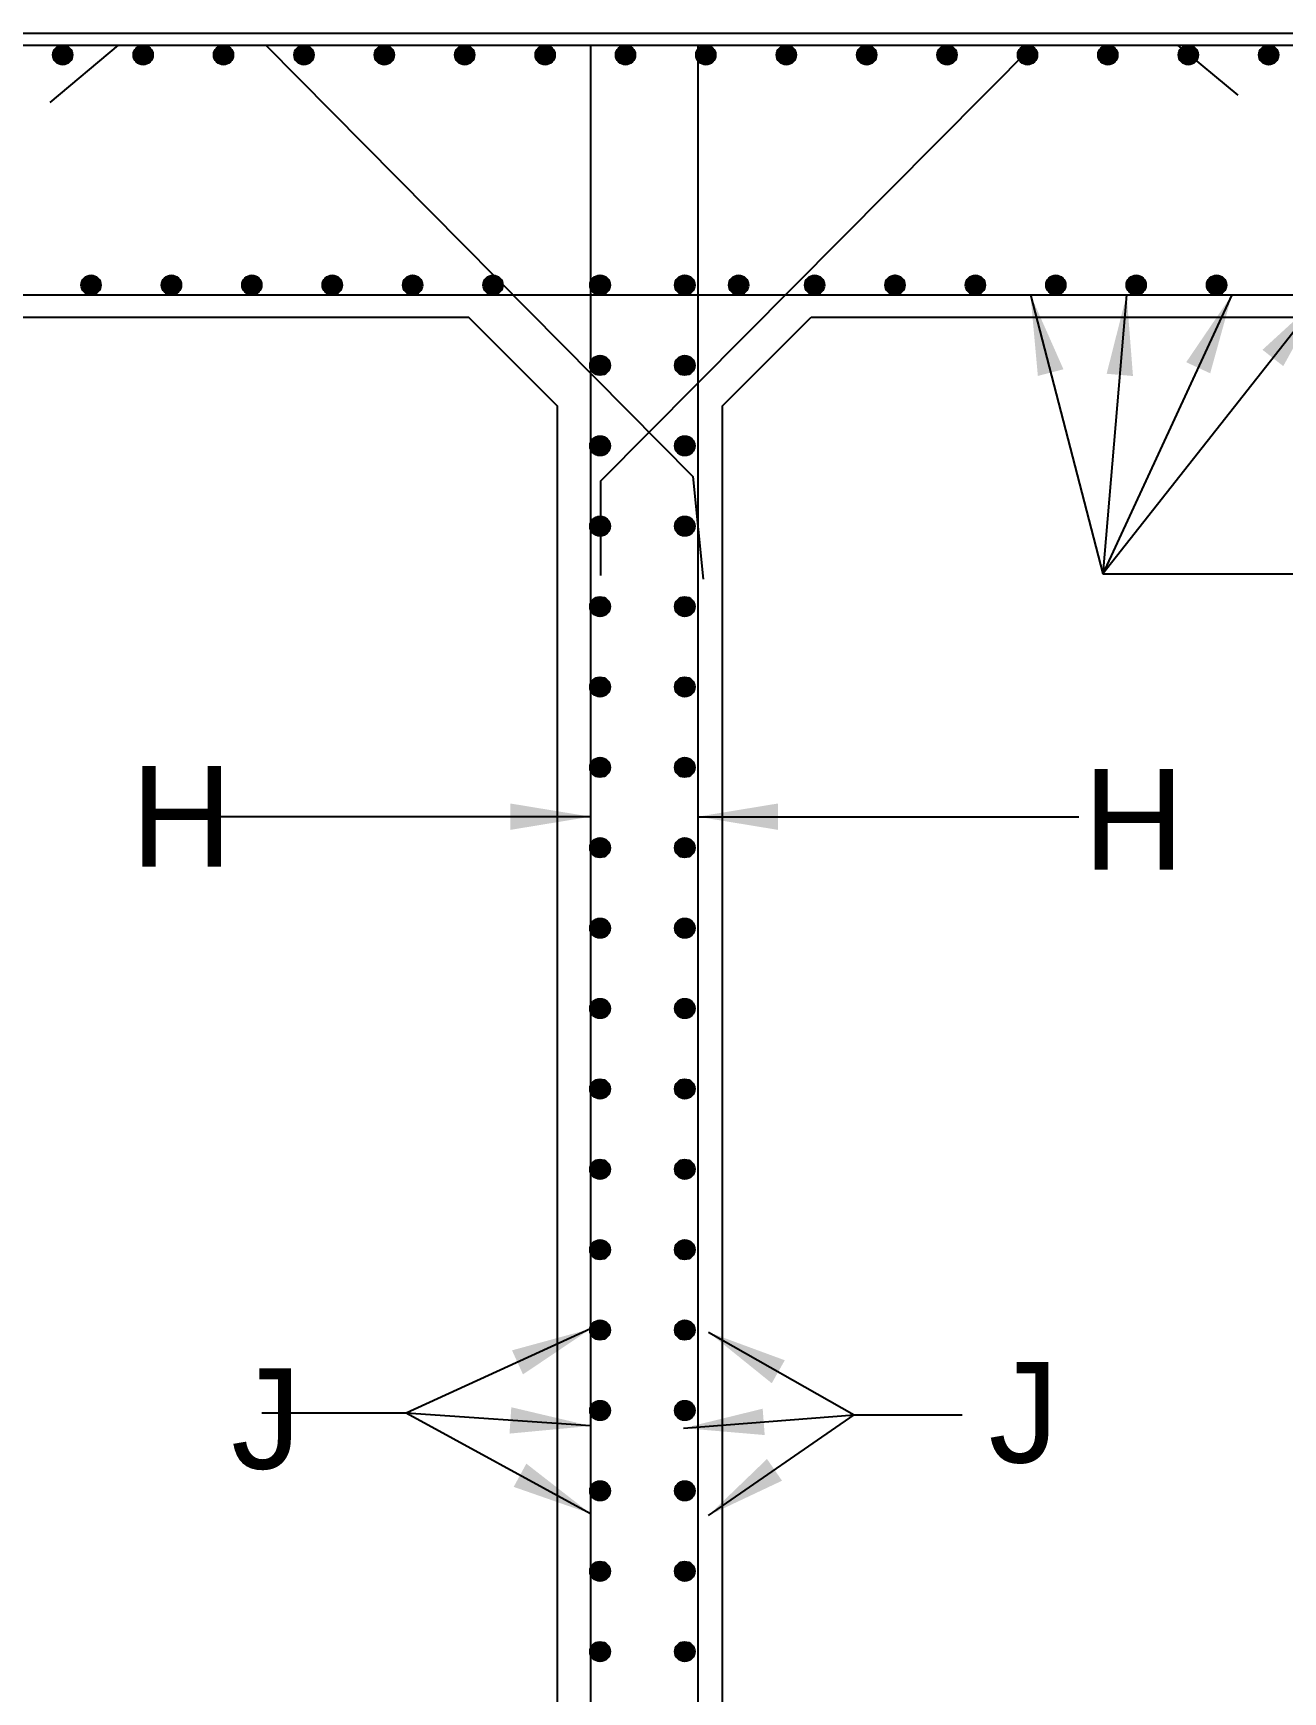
# Model space of a CAD drawing. Header units: millimetres. Extents: x 5124 to 2430164, y 2311 to 45642708.
# Drawn here: x 2365902 to 2369011, y 45621785 to 45625912 of the extents above; entities that cross this region are included whole.
import ezdxf

# ---------------------------------------------------------------- set-up
doc = ezdxf.new("R2010")
doc.units = ezdxf.units.MM
doc.header["$MEASUREMENT"] = 0
doc.layers.add('DRAWING', color=7, linetype='Continuous')
doc.layers.add('TEXT', color=7, linetype='Continuous')
doc.styles.get("Standard").update_dxf_attribs({"font": 'arial.ttf', "height": 280})
doc.dimstyles.get("Standard").update_dxf_attribs({"dimtxt": 225, "dimasz": 200, "dimexe": 0.18, "dimexo": 0.0625, "dimgap": 0.09, "dimtad": 0, "dimdec": 0, "dimzin": 0, "dimdsep": 46, "dimtxsty": 'Standard', "dimcen": 0.09, "dimse1": 1, "dimse2": 1, "dimadec": 0, "dimazin": 0, "dimtfac": 1, "dimtdec": 0, "dimtofl": 0, "dimtmove": 0, "dimatfit": 3, "dimfxl": 1, "dimtolj": 1, "dimtzin": 0, "dimarcsym": 0})

msp = doc.modelspace()

# ---------------------------------------------------------------- hatches: boundary and pattern name
at = {"layer": 'DRAWING'}
for points in [[(2366000.2, 45625857.7, 0.973258), (2365951.7, 45625859.1), (2365951.7, 45625856.4, 0.973258)], [(2366200.2, 45625857.7, 0.973258), (2366151.7, 45625859.1), (2366151.7, 45625856.4, 0.973258)], [(2366400.2, 45625857.7, 0.973258), (2366351.7, 45625859.1), (2366351.7, 45625856.4, 0.973258)], [(2366600.2, 45625857.7, 0.973258), (2366551.7, 45625859.1), (2366551.7, 45625856.4, 0.973258)], [(2366800.2, 45625857.7, 0.973258), (2366751.7, 45625859.1), (2366751.7, 45625856.4, 0.973258)], [(2367000.2, 45625857.7, 0.973258), (2366951.7, 45625859.1), (2366951.7, 45625856.4, 0.973258)], [(2367200.2, 45625857.7, 0.973258), (2367151.7, 45625859.1), (2367151.7, 45625856.4, 0.973258)], [(2367400.2, 45625857.7, 0.973258), (2367351.7, 45625859.1), (2367351.7, 45625856.4, 0.973258)], [(2367600.2, 45625857.7, 0.973258), (2367551.7, 45625859.1), (2367551.7, 45625856.4, 0.973258)], [(2367800.2, 45625857.7, 0.973258), (2367751.7, 45625859.1), (2367751.7, 45625856.4, 0.973258)], [(2368000.2, 45625857.7, 0.973258), (2367951.7, 45625859.1), (2367951.7, 45625856.4, 0.973258)], [(2368200.2, 45625857.7, 0.973258), (2368151.7, 45625859.1), (2368151.7, 45625856.4, 0.973258)], [(2368400.2, 45625857.7, 0.973258), (2368351.7, 45625859.1), (2368351.7, 45625856.4, 0.973258)], [(2368600.2, 45625857.7, 0.973258), (2368551.7, 45625859.1), (2368551.7, 45625856.4, 0.973258)], [(2368800.2, 45625857.7, 0.973258), (2368751.7, 45625859.1), (2368751.7, 45625856.4, 0.973258)], [(2369000.2, 45625857.7, 0.973258), (2368951.7, 45625859.1), (2368951.7, 45625856.4, 0.973258)], [(2366070.6, 45625285.2, 0.973258), (2366022.1, 45625286.6), (2366022.1, 45625283.9, 0.973258)], [(2366070.7, 45625285.2, 0.973258), (2366022.1, 45625286.6), (2366022.1, 45625283.9, 0.973258)], [(2366270.6, 45625285.2, 0.973258), (2366222.1, 45625286.6), (2366222.1, 45625283.9, 0.973258)], [(2366270.7, 45625285.2, 0.973258), (2366222.1, 45625286.6), (2366222.1, 45625283.9, 0.973258)], [(2366470.6, 45625285.2, 0.973258), (2366422.1, 45625286.6), (2366422.1, 45625283.9, 0.973258)], [(2366470.7, 45625285.2, 0.973258), (2366422.1, 45625286.6), (2366422.1, 45625283.9, 0.973258)], [(2366670.6, 45625285.2, 0.973258), (2366622.1, 45625286.6), (2366622.1, 45625283.9, 0.973258)], [(2366670.7, 45625285.2, 0.973258), (2366622.1, 45625286.6), (2366622.1, 45625283.9, 0.973258)], [(2366870.6, 45625285.2, 0.973258), (2366822.1, 45625286.6), (2366822.1, 45625283.9, 0.973258)], [(2366870.7, 45625285.2, 0.973258), (2366822.1, 45625286.6), (2366822.1, 45625283.9, 0.973258)], [(2367070.6, 45625285.2, 0.973258), (2367022.1, 45625286.6), (2367022.1, 45625283.9, 0.973258)], [(2367070.7, 45625285.2, 0.973258), (2367022.1, 45625286.6), (2367022.1, 45625283.9, 0.973258)], [(2367336.4, 45625285.2, 0.973258), (2367287.8, 45625286.6), (2367287.8, 45625283.9, 0.973258)], [(2367336.4, 45625285.2, 1), (2367287.8, 45625285.2, 1)], [(2367337.4, 45625285.2, 0.973258), (2367288.8, 45625286.6), (2367288.8, 45625283.9, 0.973258)], [(2367337.4, 45625285.2, 1), (2367288.8, 45625285.2, 1)], [(2367547.2, 45625285.2, 0.973258), (2367498.6, 45625286.6), (2367498.6, 45625283.9, 0.973258)], [(2367547.2, 45625285.2, 1), (2367498.6, 45625285.2, 1)], [(2367548.2, 45625285.2, 0.973258), (2367499.6, 45625286.6), (2367499.6, 45625283.9, 0.973258)], [(2367548.2, 45625285.2, 1), (2367499.6, 45625285.2, 1)], [(2367681.4, 45625285.2, 0.973258), (2367632.9, 45625286.6), (2367632.9, 45625283.9, 0.973258)], [(2367681.5, 45625285.2, 1), (2367632.9, 45625285.2, 1)], [(2367870.6, 45625285.2, 0.973258), (2367822.1, 45625286.6), (2367822.1, 45625283.9, 0.973258)], [(2367870.7, 45625285.2, 0.973258), (2367822.1, 45625286.6), (2367822.1, 45625283.9, 0.973258)], [(2368070.6, 45625285.2, 0.973258), (2368022.1, 45625286.6), (2368022.1, 45625283.9, 0.973258)], [(2368070.7, 45625285.2, 0.973258), (2368022.1, 45625286.6), (2368022.1, 45625283.9, 0.973258)], [(2368270.6, 45625285.2, 0.973258), (2368222.1, 45625286.6), (2368222.1, 45625283.9, 0.973258)], [(2368270.7, 45625285.2, 0.973258), (2368222.1, 45625286.6), (2368222.1, 45625283.9, 0.973258)], [(2368470.6, 45625285.2, 0.973258), (2368422.1, 45625286.6), (2368422.1, 45625283.9, 0.973258)], [(2368470.7, 45625285.2, 0.973258), (2368422.1, 45625286.6), (2368422.1, 45625283.9, 0.973258)], [(2368670.6, 45625285.2, 0.973258), (2368622.1, 45625286.6), (2368622.1, 45625283.9, 0.973258)], [(2368670.7, 45625285.2, 0.973258), (2368622.1, 45625286.6), (2368622.1, 45625283.9, 0.973258)], [(2368870.6, 45625285.2, 0.973258), (2368822.1, 45625286.6), (2368822.1, 45625283.9, 0.973258)], [(2368870.7, 45625285.2, 0.973258), (2368822.1, 45625286.6), (2368822.1, 45625283.9, 0.973258)], [(2367336.4, 45625085.2, 0.973258), (2367287.8, 45625086.6), (2367287.8, 45625083.9, 0.973258)], [(2367336.4, 45625085.2, 1), (2367287.8, 45625085.2, 1)], [(2367337.4, 45625085.2, 0.973258), (2367288.8, 45625086.6), (2367288.8, 45625083.9, 0.973258)], [(2367337.4, 45625085.2, 1), (2367288.8, 45625085.2, 1)], [(2367547.2, 45625085.2, 0.973258), (2367498.6, 45625086.6), (2367498.6, 45625083.9, 0.973258)], [(2367547.2, 45625085.2, 1), (2367498.6, 45625085.2, 1)], [(2367548.2, 45625085.2, 0.973258), (2367499.6, 45625086.6), (2367499.6, 45625083.9, 0.973258)], [(2367548.2, 45625085.2, 1), (2367499.6, 45625085.2, 1)], [(2367336.4, 45624885.2, 0.973258), (2367287.8, 45624886.6), (2367287.8, 45624883.9, 0.973258)], [(2367336.4, 45624885.2, 1), (2367287.8, 45624885.2, 1)], [(2367337.4, 45624885.2, 0.973258), (2367288.8, 45624886.6), (2367288.8, 45624883.9, 0.973258)], [(2367337.4, 45624885.2, 1), (2367288.8, 45624885.2, 1)], [(2367547.2, 45624885.2, 0.973258), (2367498.6, 45624886.6), (2367498.6, 45624883.9, 0.973258)], [(2367547.2, 45624885.2, 1), (2367498.6, 45624885.2, 1)], [(2367548.2, 45624885.2, 0.973258), (2367499.6, 45624886.6), (2367499.6, 45624883.9, 0.973258)], [(2367548.2, 45624885.2, 1), (2367499.6, 45624885.2, 1)], [(2367336.4, 45624685.2, 0.973258), (2367287.8, 45624686.6), (2367287.8, 45624683.9, 0.973258)], [(2367336.4, 45624685.2, 1), (2367287.8, 45624685.2, 1)], [(2367337.4, 45624685.2, 0.973258), (2367288.8, 45624686.6), (2367288.8, 45624683.9, 0.973258)], [(2367337.4, 45624685.2, 1), (2367288.8, 45624685.2, 1)], [(2367547.2, 45624685.2, 0.973258), (2367498.6, 45624686.6), (2367498.6, 45624683.9, 0.973258)], [(2367547.2, 45624685.2, 1), (2367498.6, 45624685.2, 1)], [(2367548.2, 45624685.2, 0.973258), (2367499.6, 45624686.6), (2367499.6, 45624683.9, 0.973258)], [(2367548.2, 45624685.2, 1), (2367499.6, 45624685.2, 1)], [(2367336.4, 45624485.2, 0.973258), (2367287.8, 45624486.6), (2367287.8, 45624483.9, 0.973258)], [(2367336.4, 45624485.2, 1), (2367287.8, 45624485.2, 1)], [(2367337.4, 45624485.2, 0.973258), (2367288.8, 45624486.6), (2367288.8, 45624483.9, 0.973258)], [(2367337.4, 45624485.2, 1), (2367288.8, 45624485.2, 1)], [(2367547.2, 45624485.2, 0.973258), (2367498.6, 45624486.6), (2367498.6, 45624483.9, 0.973258)], [(2367547.2, 45624485.2, 1), (2367498.6, 45624485.2, 1)], [(2367548.2, 45624485.2, 0.973258), (2367499.6, 45624486.6), (2367499.6, 45624483.9, 0.973258)], [(2367548.2, 45624485.2, 1), (2367499.6, 45624485.2, 1)], [(2367336.4, 45624285.2, 0.973258), (2367287.8, 45624286.6), (2367287.8, 45624283.9, 0.973258)], [(2367336.4, 45624285.2, 1), (2367287.8, 45624285.2, 1)], [(2367337.4, 45624285.2, 0.973258), (2367288.8, 45624286.6), (2367288.8, 45624283.9, 0.973258)], [(2367337.4, 45624285.2, 1), (2367288.8, 45624285.2, 1)], [(2367547.2, 45624285.2, 0.973258), (2367498.6, 45624286.6), (2367498.6, 45624283.9, 0.973258)], [(2367547.2, 45624285.2, 1), (2367498.6, 45624285.2, 1)], [(2367548.2, 45624285.2, 0.973258), (2367499.6, 45624286.6), (2367499.6, 45624283.9, 0.973258)], [(2367548.2, 45624285.2, 1), (2367499.6, 45624285.2, 1)], [(2367336.4, 45624085.2, 0.973258), (2367287.8, 45624086.6), (2367287.8, 45624083.9, 0.973258)], [(2367336.4, 45624085.2, 1), (2367287.8, 45624085.2, 1)], [(2367337.4, 45624085.2, 0.973258), (2367288.8, 45624086.6), (2367288.8, 45624083.9, 0.973258)], [(2367337.4, 45624085.2, 1), (2367288.8, 45624085.2, 1)], [(2367547.2, 45624085.2, 0.973258), (2367498.6, 45624086.6), (2367498.6, 45624083.9, 0.973258)], [(2367547.2, 45624085.2, 1), (2367498.6, 45624085.2, 1)], [(2367548.2, 45624085.2, 0.973258), (2367499.6, 45624086.6), (2367499.6, 45624083.9, 0.973258)], [(2367548.2, 45624085.2, 1), (2367499.6, 45624085.2, 1)], [(2367336.4, 45623885.2, 0.973258), (2367287.8, 45623886.6), (2367287.8, 45623883.9, 0.973258)], [(2367336.4, 45623885.2, 1), (2367287.8, 45623885.2, 1)], [(2367337.4, 45623885.2, 0.973258), (2367288.8, 45623886.6), (2367288.8, 45623883.9, 0.973258)], [(2367337.4, 45623885.2, 1), (2367288.8, 45623885.2, 1)], [(2367547.2, 45623885.2, 0.973258), (2367498.6, 45623886.6), (2367498.6, 45623883.9, 0.973258)], [(2367547.2, 45623885.2, 1), (2367498.6, 45623885.2, 1)], [(2367548.2, 45623885.2, 0.973258), (2367499.6, 45623886.6), (2367499.6, 45623883.9, 0.973258)], [(2367548.2, 45623885.2, 1), (2367499.6, 45623885.2, 1)], [(2367336.4, 45623685.2, 0.973258), (2367287.8, 45623686.6), (2367287.8, 45623683.9, 0.973258)], [(2367336.4, 45623685.2, 1), (2367287.8, 45623685.2, 1)], [(2367337.4, 45623685.2, 0.973258), (2367288.8, 45623686.6), (2367288.8, 45623683.9, 0.973258)], [(2367337.4, 45623685.2, 1), (2367288.8, 45623685.2, 1)], [(2367547.2, 45623685.2, 0.973258), (2367498.6, 45623686.6), (2367498.6, 45623683.9, 0.973258)], [(2367547.2, 45623685.2, 1), (2367498.6, 45623685.2, 1)], [(2367548.2, 45623685.2, 0.973258), (2367499.6, 45623686.6), (2367499.6, 45623683.9, 0.973258)], [(2367548.2, 45623685.2, 1), (2367499.6, 45623685.2, 1)], [(2367336.4, 45623485.2, 0.973258), (2367287.8, 45623486.6), (2367287.8, 45623483.9, 0.973258)], [(2367336.4, 45623485.2, 1), (2367287.8, 45623485.2, 1)], [(2367337.4, 45623485.2, 0.973258), (2367288.8, 45623486.6), (2367288.8, 45623483.9, 0.973258)], [(2367337.4, 45623485.2, 1), (2367288.8, 45623485.2, 1)], [(2367547.2, 45623485.2, 0.973258), (2367498.6, 45623486.6), (2367498.6, 45623483.9, 0.973258)], [(2367547.2, 45623485.2, 1), (2367498.6, 45623485.2, 1)], [(2367548.2, 45623485.2, 0.973258), (2367499.6, 45623486.6), (2367499.6, 45623483.9, 0.973258)], [(2367548.2, 45623485.2, 1), (2367499.6, 45623485.2, 1)], [(2367336.4, 45623285.2, 0.973258), (2367287.8, 45623286.6), (2367287.8, 45623283.9, 0.973258)], [(2367336.4, 45623285.2, 1), (2367287.8, 45623285.2, 1)], [(2367337.4, 45623285.2, 0.973258), (2367288.8, 45623286.6), (2367288.8, 45623283.9, 0.973258)], [(2367337.4, 45623285.2, 1), (2367288.8, 45623285.2, 1)], [(2367547.2, 45623285.2, 0.973258), (2367498.6, 45623286.6), (2367498.6, 45623283.9, 0.973258)], [(2367547.2, 45623285.2, 1), (2367498.6, 45623285.2, 1)], [(2367548.2, 45623285.2, 0.973258), (2367499.6, 45623286.6), (2367499.6, 45623283.9, 0.973258)], [(2367548.2, 45623285.2, 1), (2367499.6, 45623285.2, 1)], [(2367336.4, 45623085.2, 0.973258), (2367287.8, 45623086.6), (2367287.8, 45623083.9, 0.973258)], [(2367336.4, 45623085.2, 1), (2367287.8, 45623085.2, 1)], [(2367337.4, 45623085.2, 0.973258), (2367288.8, 45623086.6), (2367288.8, 45623083.9, 0.973258)], [(2367337.4, 45623085.2, 1), (2367288.8, 45623085.2, 1)], [(2367547.2, 45623085.2, 0.973258), (2367498.6, 45623086.6), (2367498.6, 45623083.9, 0.973258)], [(2367547.2, 45623085.2, 1), (2367498.6, 45623085.2, 1)], [(2367548.2, 45623085.2, 0.973258), (2367499.6, 45623086.6), (2367499.6, 45623083.9, 0.973258)], [(2367548.2, 45623085.2, 1), (2367499.6, 45623085.2, 1)], [(2367336.4, 45622885.2, 0.973258), (2367287.8, 45622886.6), (2367287.8, 45622883.9, 0.973258)], [(2367336.4, 45622885.2, 1), (2367287.8, 45622885.2, 1)], [(2367337.4, 45622885.2, 0.973258), (2367288.8, 45622886.6), (2367288.8, 45622883.9, 0.973258)], [(2367337.4, 45622885.2, 1), (2367288.8, 45622885.2, 1)], [(2367547.2, 45622885.2, 0.973258), (2367498.6, 45622886.6), (2367498.6, 45622883.9, 0.973258)], [(2367547.2, 45622885.2, 1), (2367498.6, 45622885.2, 1)], [(2367548.2, 45622885.2, 0.973258), (2367499.6, 45622886.6), (2367499.6, 45622883.9, 0.973258)], [(2367548.2, 45622885.2, 1), (2367499.6, 45622885.2, 1)], [(2367336.4, 45622685.2, 0.973258), (2367287.8, 45622686.6), (2367287.8, 45622683.9, 0.973258)], [(2367336.4, 45622685.2, 1), (2367287.8, 45622685.2, 1)], [(2367337.4, 45622685.2, 0.973258), (2367288.8, 45622686.6), (2367288.8, 45622683.9, 0.973258)], [(2367337.4, 45622685.2, 1), (2367288.8, 45622685.2, 1)], [(2367547.2, 45622685.2, 0.973258), (2367498.6, 45622686.6), (2367498.6, 45622683.9, 0.973258)], [(2367547.2, 45622685.2, 1), (2367498.6, 45622685.2, 1)], [(2367548.2, 45622685.2, 0.973258), (2367499.6, 45622686.6), (2367499.6, 45622683.9, 0.973258)], [(2367548.2, 45622685.2, 1), (2367499.6, 45622685.2, 1)], [(2367336.4, 45622485.2, 0.973258), (2367287.8, 45622486.6), (2367287.8, 45622483.9, 0.973258)], [(2367336.4, 45622485.2, 1), (2367287.8, 45622485.2, 1)], [(2367337.4, 45622485.2, 0.973258), (2367288.8, 45622486.6), (2367288.8, 45622483.9, 0.973258)], [(2367337.4, 45622485.2, 1), (2367288.8, 45622485.2, 1)], [(2367547.2, 45622485.2, 0.973258), (2367498.6, 45622486.6), (2367498.6, 45622483.9, 0.973258)], [(2367547.2, 45622485.2, 1), (2367498.6, 45622485.2, 1)], [(2367548.2, 45622485.2, 0.973258), (2367499.6, 45622486.6), (2367499.6, 45622483.9, 0.973258)], [(2367548.2, 45622485.2, 1), (2367499.6, 45622485.2, 1)], [(2367336.4, 45622285.2, 0.973258), (2367287.8, 45622286.6), (2367287.8, 45622283.9, 0.973258)], [(2367336.4, 45622285.2, 1), (2367287.8, 45622285.2, 1)], [(2367337.4, 45622285.2, 0.973258), (2367288.8, 45622286.6), (2367288.8, 45622283.9, 0.973258)], [(2367337.4, 45622285.2, 1), (2367288.8, 45622285.2, 1)], [(2367547.2, 45622285.2, 0.973258), (2367498.6, 45622286.6), (2367498.6, 45622283.9, 0.973258)], [(2367547.2, 45622285.2, 1), (2367498.6, 45622285.2, 1)], [(2367548.2, 45622285.2, 0.973258), (2367499.6, 45622286.6), (2367499.6, 45622283.9, 0.973258)], [(2367548.2, 45622285.2, 1), (2367499.6, 45622285.2, 1)], [(2367336.4, 45622085.2, 0.973258), (2367287.8, 45622086.6), (2367287.8, 45622083.9, 0.973258)], [(2367336.4, 45622085.2, 1), (2367287.8, 45622085.2, 1)], [(2367337.4, 45622085.2, 0.973258), (2367288.8, 45622086.6), (2367288.8, 45622083.9, 0.973258)], [(2367337.4, 45622085.2, 1), (2367288.8, 45622085.2, 1)], [(2367547.2, 45622085.2, 0.973258), (2367498.6, 45622086.6), (2367498.6, 45622083.9, 0.973258)], [(2367547.2, 45622085.2, 1), (2367498.6, 45622085.2, 1)], [(2367548.2, 45622085.2, 0.973258), (2367499.6, 45622086.6), (2367499.6, 45622083.9, 0.973258)], [(2367548.2, 45622085.2, 1), (2367499.6, 45622085.2, 1)], [(2367336.4, 45621885.2, 0.973258), (2367287.8, 45621886.6), (2367287.8, 45621883.9, 0.973258)], [(2367336.4, 45621885.2, 1), (2367287.8, 45621885.2, 1)], [(2367337.4, 45621885.2, 0.973258), (2367288.8, 45621886.6), (2367288.8, 45621883.9, 0.973258)], [(2367337.4, 45621885.2, 1), (2367288.8, 45621885.2, 1)], [(2367547.2, 45621885.2, 0.973258), (2367498.6, 45621886.6), (2367498.6, 45621883.9, 0.973258)], [(2367547.2, 45621885.2, 1), (2367498.6, 45621885.2, 1)], [(2367548.2, 45621885.2, 0.973258), (2367499.6, 45621886.6), (2367499.6, 45621883.9, 0.973258)], [(2367548.2, 45621885.2, 1), (2367499.6, 45621885.2, 1)]]:
    msp.add_hatch(color=256, dxfattribs=at).paths.add_polyline_path(points)

# ---------------------------------------------------------------- linework, layer by layer
for points in [[(2357721.9, 45625911.8), (2381721.3, 45625911.8), (2381721.3, 45619643.6), (2357721.9, 45619643.6)], [(2357751.7, 45625882), (2381691.5, 45625882), (2381691.5, 45619673.4), (2357751.7, 45619673.4)], [(2363203.9, 45625205.2), (2366985.5, 45625205.2), (2367205.7, 45624984.9), (2367205.7, 45620636.7), (2366985.5, 45620416.5), (2363203.9, 45620416.5), (2362983.6, 45620636.7), (2362983.6, 45624984.9)], [(2367837.5, 45625205.2), (2371619, 45625205.2), (2371839.3, 45624984.9), (2371839.3, 45620636.7), (2371619, 45620416.5), (2367837.5, 45620416.5), (2367617.2, 45620636.7), (2367617.2, 45624984.9)]]:
    msp.add_lwpolyline(points, close=True, dxfattribs=at)
for points in [[(2365944.3, 45625739.5), (2366114.7, 45625882), (2366481.3, 45625882), (2367543.6, 45624808.6), (2367568.9, 45624553.8)], [(2367289.1, 45625882), (2367289.1, 45619673.4)], [(2367314.4, 45624562.9), (2367314.4, 45624798.2), (2368390.5, 45625882), (2368749.2, 45625882), (2368899, 45625757.7)], [(2367555.5, 45625882), (2367555.5, 45619673.4)], [(2362917.1, 45625260.9), (2368082.6, 45625260.9)], [(2368082.6, 45625260.9), (2373248, 45625260.9)]]:
    msp.add_lwpolyline(points, dxfattribs=at)
for centre in [(2365975.9, 45625857.7), (2366175.9, 45625857.7), (2366375.9, 45625857.7), (2366575.9, 45625857.7), (2366775.9, 45625857.7), (2366975.9, 45625857.7), (2367175.9, 45625857.7), (2367375.9, 45625857.7), (2367575.9, 45625857.7), (2367775.9, 45625857.7), (2367975.9, 45625857.7), (2368175.9, 45625857.7), (2368375.9, 45625857.7), (2368575.9, 45625857.7), (2368775.9, 45625857.7), (2368975.9, 45625857.7), (2366046.3, 45625285.2), (2366046.4, 45625285.2), (2366246.3, 45625285.2), (2366246.4, 45625285.2), (2366446.3, 45625285.2), (2366446.4, 45625285.2), (2366646.3, 45625285.2), (2366646.4, 45625285.2), (2366846.3, 45625285.2), (2366846.4, 45625285.2), (2367046.3, 45625285.2), (2367046.4, 45625285.2), (2367312.1, 45625285.2), (2367312.1, 45625285.2), (2367313.1, 45625285.2), (2367313.1, 45625285.2), (2367522.9, 45625285.2), (2367522.9, 45625285.2), (2367523.9, 45625285.2), (2367523.9, 45625285.2), (2367657.2, 45625285.2), (2367657.2, 45625285.2), (2367846.3, 45625285.2), (2367846.4, 45625285.2), (2368046.3, 45625285.2), (2368046.4, 45625285.2), (2368246.3, 45625285.2), (2368246.4, 45625285.2), (2368446.3, 45625285.2), (2368446.4, 45625285.2), (2368646.3, 45625285.2), (2368646.4, 45625285.2), (2368846.3, 45625285.2), (2368846.4, 45625285.2), (2367312.1, 45625085.2), (2367312.1, 45625085.2), (2367313.1, 45625085.2), (2367313.1, 45625085.2), (2367522.9, 45625085.2), (2367522.9, 45625085.2), (2367523.9, 45625085.2), (2367523.9, 45625085.2), (2367312.1, 45624885.2), (2367312.1, 45624885.2), (2367313.1, 45624885.2), (2367313.1, 45624885.2), (2367522.9, 45624885.2), (2367522.9, 45624885.2), (2367523.9, 45624885.2), (2367523.9, 45624885.2), (2367312.1, 45624685.2), (2367312.1, 45624685.2), (2367313.1, 45624685.2), (2367313.1, 45624685.2), (2367522.9, 45624685.2), (2367522.9, 45624685.2), (2367523.9, 45624685.2), (2367523.9, 45624685.2), (2367312.1, 45624485.2), (2367312.1, 45624485.2), (2367313.1, 45624485.2), (2367313.1, 45624485.2), (2367522.9, 45624485.2), (2367522.9, 45624485.2), (2367523.9, 45624485.2), (2367523.9, 45624485.2), (2367312.1, 45624285.2), (2367312.1, 45624285.2), (2367313.1, 45624285.2), (2367313.1, 45624285.2), (2367522.9, 45624285.2), (2367522.9, 45624285.2), (2367523.9, 45624285.2), (2367523.9, 45624285.2), (2367312.1, 45624085.2), (2367312.1, 45624085.2), (2367313.1, 45624085.2), (2367313.1, 45624085.2), (2367522.9, 45624085.2), (2367522.9, 45624085.2), (2367523.9, 45624085.2), (2367523.9, 45624085.2), (2367312.1, 45623885.2), (2367312.1, 45623885.2), (2367313.1, 45623885.2), (2367313.1, 45623885.2), (2367522.9, 45623885.2), (2367522.9, 45623885.2), (2367523.9, 45623885.2), (2367523.9, 45623885.2), (2367312.1, 45623685.2), (2367312.1, 45623685.2), (2367313.1, 45623685.2), (2367313.1, 45623685.2), (2367522.9, 45623685.2), (2367522.9, 45623685.2), (2367523.9, 45623685.2), (2367523.9, 45623685.2), (2367312.1, 45623485.2), (2367312.1, 45623485.2), (2367313.1, 45623485.2), (2367313.1, 45623485.2), (2367522.9, 45623485.2), (2367522.9, 45623485.2), (2367523.9, 45623485.2), (2367523.9, 45623485.2), (2367312.1, 45623285.2), (2367312.1, 45623285.2), (2367313.1, 45623285.2), (2367313.1, 45623285.2), (2367522.9, 45623285.2), (2367522.9, 45623285.2), (2367523.9, 45623285.2), (2367523.9, 45623285.2), (2367312.1, 45623085.2), (2367312.1, 45623085.2), (2367313.1, 45623085.2), (2367313.1, 45623085.2), (2367522.9, 45623085.2), (2367522.9, 45623085.2), (2367523.9, 45623085.2), (2367523.9, 45623085.2), (2367312.1, 45622885.2), (2367312.1, 45622885.2), (2367313.1, 45622885.2), (2367313.1, 45622885.2), (2367522.9, 45622885.2), (2367522.9, 45622885.2), (2367523.9, 45622885.2), (2367523.9, 45622885.2), (2367312.1, 45622685.2), (2367312.1, 45622685.2), (2367313.1, 45622685.2), (2367313.1, 45622685.2), (2367522.9, 45622685.2), (2367522.9, 45622685.2), (2367523.9, 45622685.2), (2367523.9, 45622685.2), (2367312.1, 45622485.2), (2367312.1, 45622485.2), (2367313.1, 45622485.2), (2367313.1, 45622485.2), (2367522.9, 45622485.2), (2367522.9, 45622485.2), (2367523.9, 45622485.2), (2367523.9, 45622485.2), (2367312.1, 45622285.2), (2367312.1, 45622285.2), (2367313.1, 45622285.2), (2367313.1, 45622285.2), (2367522.9, 45622285.2), (2367522.9, 45622285.2), (2367523.9, 45622285.2), (2367523.9, 45622285.2), (2367312.1, 45622085.2), (2367312.1, 45622085.2), (2367313.1, 45622085.2), (2367313.1, 45622085.2), (2367522.9, 45622085.2), (2367522.9, 45622085.2), (2367523.9, 45622085.2), (2367523.9, 45622085.2), (2367312.1, 45621885.2), (2367312.1, 45621885.2), (2367313.1, 45621885.2), (2367313.1, 45621885.2), (2367522.9, 45621885.2), (2367522.9, 45621885.2), (2367523.9, 45621885.2), (2367523.9, 45621885.2)]:
    msp.add_circle(centre, 24.3, dxfattribs=at)

# ---------------------------------------------------------------- texts
at = {"layer": 'TEXT', "char_height": 250, "attachment_point": 1}
for s, insert, width in [('\\pi20.009;H', (2366125.6, 45624088.5), 236.129), ('\\pi20.009;H', (2368494, 45624081.1), 236.129), ('\\pi252.74;J', (2368026.3, 45622605.5), 643.605), ('\\pi252.74;J', (2366142, 45622590.1), 643.605)]:
    msp.add_mtext(s, dxfattribs=dict(at, insert=insert, width=width))

# ---------------------------------------------------------------- leaders
at = {"layer": 'DRAWING'}
for points in [[(2368383.4, 45625260.9), (2368563.4, 45624566.5)], [(2368622.6, 45625260.9), (2368563.4, 45624566.5)], [(2368884.6, 45625260.9), (2368563.4, 45624566.5)], [(2369110.1, 45625260.9), (2368563.4, 45624566.5), (2369447.2, 45624566.5)], [(2367289.1, 45623962.5), (2366236, 45623962.5)], [(2367555.5, 45623962.5), (2368503.9, 45623962.5)], [(2367289.1, 45622688.1), (2366830.4, 45622478.3), (2366470.8, 45622478.3)], [(2367582, 45622680.2), (2367944.9, 45622474.4), (2368213.1, 45622474.4)], [(2367289.1, 45622446.7), (2366830.4, 45622478.3)], [(2367289.1, 45622228.3), (2366830.4, 45622478.3)], [(2367520.3, 45622441.3), (2367944.9, 45622474.4)], [(2367582, 45622223.9), (2367944.9, 45622474.4)]]:
    msp.add_leader(points, dimstyle='Standard', override={"dimgap": 0.09, "dimtad": 0, "dimfxl": 2000}, dxfattribs=at)

doc.saveas('drawing.dxf')
